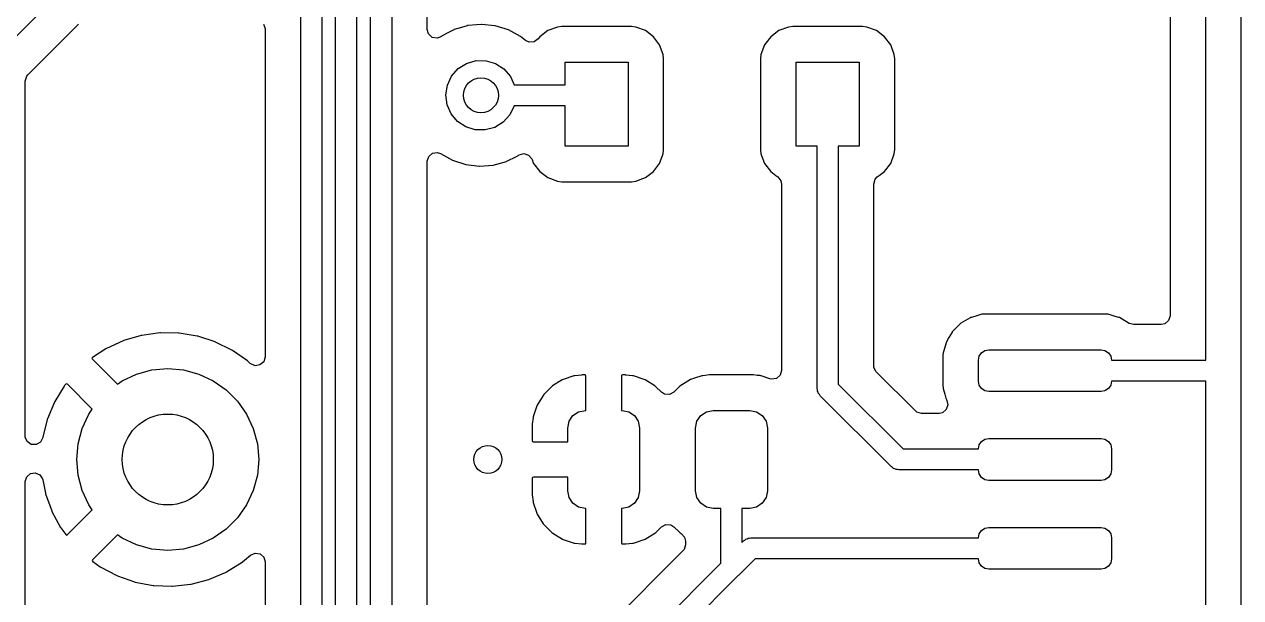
# Model space of a CAD drawing. Extents: x 51 to 243, y -135 to -54.
# Drawn here: x 205.98 to 223.35, y -95.96 to -87.76 of the extents above; entities that cross this region are included whole.
import ezdxf

# ---------------------------------------------------------------- set-up
doc = ezdxf.new("R2010")
doc.units = 0
doc.layers.add('BLACK', color=7, linetype='CONTINUOUS')

msp = doc.modelspace()

# ---------------------------------------------------------------- linework, layer by layer
at = {"layer": 'BLACK', "linetype": 'CONTINUOUS'}
for p, q in [((209.925, -105.041), (209.925, -83.549)), ((210.225, -83.6112), (210.225, -104.979)), ((210.424, -104.148), (210.424, -83.8115)), ((210.724, -83.8736), (210.724, -104.086)), ((210.924, -103.124), (210.924, -84.074)), ((211.224, -84.1361), (211.224, -102.974)), ((222.851, -92.56), (222.851, -84.192)), ((223.351, -84.1647), (223.351, -99.605)), ((211.732, -87.8322), (211.732, -84.3989)), ((222.343, -84.6565), (222.343, -91.9255)), ((206.599, -87.1903), (205.482, -88.3076)), ((206.027, -88.4813), (206.751, -87.7574)), ((209.391, -87.7542), (209.416, -87.8207)), ((209.416, -87.8207), (209.416, -87.8295)), ((209.416, -87.8295), (209.416, -92.5141)), ((211.75, -87.8964), (211.732, -87.8322)), ((211.802, -87.9448), (211.75, -87.8964)), ((212.026, -87.882), (211.944, -87.925)), ((212.114, -87.8363), (212.026, -87.882)), ((212.119, -87.8334), (212.114, -87.8363)), ((212.114, -87.8363), (212.114, -87.8363)), ((212.223, -87.803), (212.119, -87.8334)), ((212.303, -87.7793), (212.223, -87.803)), ((212.309, -87.7776), (212.303, -87.7793)), ((212.303, -87.7793), (212.303, -87.7793)), ((212.315, -87.777), (212.309, -87.7776)), ((212.435, -87.7661), (212.315, -87.777)), ((212.315, -87.777), (212.315, -87.777)), ((212.506, -87.7596), (212.435, -87.7661)), ((212.512, -87.7603), (212.506, -87.7596)), ((212.697, -87.7797), (212.512, -87.7603)), ((212.512, -87.7603), (212.512, -87.7603)), ((212.703, -87.7803), (212.697, -87.7797)), ((212.697, -87.7797), (212.697, -87.7797)), ((212.892, -87.8388), (212.703, -87.7803)), ((213.066, -87.9329), (212.892, -87.8388)), ((213.454, -87.8494), (213.338, -87.9367)), ((213.591, -87.7983), (213.454, -87.8494)), ((213.653, -87.7915), (213.591, -87.7983)), ((214.649, -87.7915), (213.653, -87.7915)), ((214.711, -87.7983), (214.649, -87.7915)), ((214.848, -87.8494), (214.711, -87.7983)), ((214.964, -87.9367), (214.848, -87.8494)), ((216.754, -87.8494), (216.638, -87.9367)), ((216.891, -87.7983), (216.754, -87.8494)), ((216.953, -87.7915), (216.891, -87.7983)), ((217.949, -87.7915), (216.953, -87.7915)), ((218.011, -87.7983), (217.949, -87.7915)), ((218.148, -87.8494), (218.011, -87.7983)), ((218.264, -87.9367), (218.148, -87.8494)), ((211.872, -87.9575), (211.802, -87.9448)), ((211.934, -87.9319), (211.872, -87.9575)), ((211.936, -87.9309), (211.934, -87.9323)), ((211.934, -87.9323), (211.934, -87.9319)), ((211.937, -87.9304), (211.936, -87.9309)), ((211.944, -87.925), (211.937, -87.9304)), ((213.134, -87.989), (213.066, -87.9329)), ((213.187, -88.015), (213.134, -87.989)), ((213.258, -88.01), (213.187, -88.015)), ((213.315, -87.9675), (213.258, -88.01)), ((213.338, -87.9367), (213.315, -87.9675)), ((215.052, -88.0533), (214.964, -87.9367)), ((215.103, -88.1897), (215.052, -88.0533)), ((216.55, -88.0533), (216.499, -88.1897)), ((216.638, -87.9367), (216.55, -88.0533)), ((218.352, -88.0533), (218.264, -87.9367)), ((218.403, -88.1897), (218.352, -88.0533)), ((215.109, -88.2519), (215.103, -88.1897)), ((215.109, -89.5481), (215.109, -88.2519)), ((216.499, -88.1897), (216.492, -88.2519)), ((216.492, -88.2519), (216.492, -89.5481)), ((218.409, -88.2519), (218.403, -88.1897)), ((218.409, -89.5481), (218.409, -88.2519)), ((212.081, -88.4985), (212.175, -88.3922)), ((212.175, -88.3922), (212.295, -88.3166)), ((212.295, -88.3166), (212.431, -88.2776)), ((212.431, -88.2776), (212.573, -88.2785)), ((212.573, -88.2785), (212.709, -88.3191)), ((212.709, -88.3191), (212.828, -88.3962)), ((212.828, -88.3962), (212.92, -88.5036)), ((213.701, -88.623), (213.701, -88.3)), ((213.701, -88.3), (214.601, -88.3)), ((214.601, -88.3), (214.601, -89.5)), ((217.001, -89.5), (217.001, -88.3)), ((217.001, -88.3), (217.901, -88.3)), ((217.901, -88.3), (217.901, -89.5)), ((205.99, -88.5704), (206.011, -88.5022)), ((205.99, -93.6447), (205.99, -88.5704)), ((206.011, -88.5022), (206.027, -88.4813)), ((212.021, -88.6268), (212.081, -88.4985)), ((212.92, -88.5036), (212.975, -88.623)), ((211.999, -88.7669), (212.021, -88.6268)), ((212.017, -88.9075), (211.999, -88.7669)), ((212.975, -88.623), (213.701, -88.623)), ((212.075, -89.0372), (212.017, -88.9075)), ((212.975, -88.925), (212.914, -89.0526)), ((212.976, -88.923), (212.975, -88.925)), ((213.701, -88.923), (212.976, -88.923)), ((213.701, -89.5), (213.701, -88.923)), ((212.166, -89.1457), (212.075, -89.0372)), ((212.914, -89.0526), (212.818, -89.1577)), ((212.284, -89.2243), (212.166, -89.1457)), ((212.419, -89.2666), (212.284, -89.2243)), ((212.561, -89.2692), (212.419, -89.2666)), ((212.698, -89.2319), (212.561, -89.2692)), ((212.818, -89.1577), (212.698, -89.2319)), ((211.732, -89.7147), (211.753, -89.6465)), ((211.753, -89.6465), (211.806, -89.6)), ((211.806, -89.6), (211.876, -89.5899)), ((211.876, -89.5899), (211.92, -89.6069)), ((211.92, -89.6069), (211.921, -89.6051)), ((211.921, -89.6051), (212.093, -89.7016)), ((212.871, -89.715), (213.007, -89.6465)), ((213.007, -89.6465), (213.042, -89.6286)), ((213.042, -89.6286), (213.044, -89.6268)), ((213.044, -89.6268), (213.112, -89.6074)), ((213.112, -89.6074), (213.18, -89.6278)), ((213.18, -89.6278), (213.226, -89.6818)), ((214.601, -89.5), (213.701, -89.5)), ((215.052, -89.7467), (215.103, -89.6103)), ((215.103, -89.6103), (215.109, -89.5481)), ((216.492, -89.5481), (216.499, -89.6103)), ((216.499, -89.6103), (216.55, -89.7467)), ((217.301, -89.5), (217.001, -89.5)), ((217.301, -92.963), (217.301, -89.5)), ((217.901, -89.5), (217.601, -89.5)), ((217.601, -89.5), (217.601, -92.9009)), ((218.352, -89.7467), (218.403, -89.6103)), ((218.403, -89.6103), (218.409, -89.5481)), ((211.732, -102.545), (211.732, -89.7147)), ((212.093, -89.7016), (212.281, -89.7627)), ((212.281, -89.7627), (212.478, -89.7862)), ((212.478, -89.7862), (212.484, -89.7857)), ((212.484, -89.7857), (212.669, -89.7715)), ((212.484, -89.7857), (212.484, -89.7857)), ((212.669, -89.7715), (212.675, -89.771)), ((212.669, -89.7715), (212.669, -89.7715)), ((212.675, -89.771), (212.865, -89.7178)), ((212.865, -89.7178), (212.871, -89.715)), ((212.871, -89.715), (212.871, -89.715)), ((213.226, -89.6818), (213.229, -89.6892)), ((213.229, -89.6892), (213.247, -89.7371)), ((213.247, -89.7371), (213.25, -89.7467)), ((213.25, -89.7467), (213.338, -89.8633)), ((214.964, -89.8633), (215.052, -89.7467)), ((216.55, -89.7467), (216.638, -89.8633)), ((218.264, -89.8633), (218.352, -89.7467)), ((213.338, -89.8633), (213.454, -89.9506)), ((213.454, -89.9506), (213.591, -90.0017)), ((214.711, -90.0017), (214.848, -89.9506)), ((214.848, -89.9506), (214.964, -89.8633)), ((216.638, -89.8633), (216.713, -89.9193)), ((216.713, -89.9193), (216.742, -89.9414)), ((216.742, -89.9414), (216.785, -89.9983)), ((218.109, -90.0423), (218.13, -89.9742)), ((218.13, -89.9742), (218.16, -89.9414)), ((218.16, -89.9414), (218.189, -89.9193)), ((218.189, -89.9193), (218.264, -89.8633)), ((213.591, -90.0017), (213.653, -90.0085)), ((213.653, -90.0085), (214.649, -90.0085)), ((214.649, -90.0085), (214.711, -90.0017)), ((216.785, -89.9983), (216.792, -90.0423)), ((216.792, -90.0423), (216.792, -92.7061)), ((218.109, -92.638), (218.109, -90.0423)), ((219.652, -91.9044), (219.552, -91.9335)), ((219.659, -91.9039), (219.652, -91.9044)), ((219.687, -91.9017), (219.659, -91.9039)), ((219.659, -91.9039), (219.659, -91.9039)), ((219.689, -91.9015), (219.687, -91.9017)), ((219.687, -91.9017), (219.687, -91.9017)), ((221.423, -91.9015), (219.689, -91.9015)), ((221.425, -91.9017), (221.423, -91.9015)), ((221.453, -91.9039), (221.425, -91.9017)), ((221.425, -91.9017), (221.425, -91.9017)), ((221.46, -91.9044), (221.453, -91.9039)), ((221.453, -91.9039), (221.453, -91.9039)), ((221.56, -91.9335), (221.46, -91.9044)), ((219.349, -92.0355), (219.232, -92.1532)), ((219.356, -92.0315), (219.349, -92.0355)), ((219.486, -91.9549), (219.356, -92.0315)), ((219.356, -92.0315), (219.356, -92.0315)), ((219.492, -91.9509), (219.486, -91.9549)), ((219.486, -91.9549), (219.486, -91.9549)), ((219.5, -91.9486), (219.492, -91.9509)), ((219.552, -91.9335), (219.5, -91.9486)), ((219.5, -91.9486), (219.5, -91.9486)), ((221.612, -91.9486), (221.56, -91.9335)), ((221.62, -91.9509), (221.612, -91.9486)), ((221.612, -91.9486), (221.612, -91.9486)), ((221.656, -91.9721), (221.62, -91.9509)), ((221.76, -92.034), (221.656, -91.9721)), ((221.824, -92.0515), (221.76, -92.034)), ((222.216, -92.0515), (221.824, -92.0515)), ((222.269, -92.0401), (222.216, -92.0515)), ((222.322, -91.9936), (222.269, -92.0401)), ((222.343, -91.9255), (222.322, -91.9936)), ((207.645, -92.2079), (207.396, -92.2804)), ((207.654, -92.2059), (207.645, -92.2079)), ((207.911, -92.1709), (207.654, -92.2059)), ((207.92, -92.1704), (207.911, -92.1709)), ((208.179, -92.1738), (207.92, -92.1704)), ((208.189, -92.1746), (208.179, -92.1738)), ((208.445, -92.2163), (208.189, -92.1746)), ((208.454, -92.2184), (208.445, -92.2163)), ((208.701, -92.2975), (208.454, -92.2184)), ((219.183, -92.2358), (219.147, -92.2964)), ((219.228, -92.16), (219.183, -92.2358)), ((219.232, -92.1532), (219.228, -92.16)), ((219.228, -92.16), (219.228, -92.16)), ((207.143, -92.3968), (206.952, -92.5219)), ((207.151, -92.3923), (207.143, -92.3968)), ((207.387, -92.2837), (207.151, -92.3923)), ((207.396, -92.2804), (207.387, -92.2837)), ((208.709, -92.301), (208.701, -92.2975)), ((208.942, -92.4157), (208.709, -92.301)), ((208.95, -92.4205), (208.942, -92.4157)), ((209.163, -92.5683), (208.95, -92.4205)), ((219.147, -92.2964), (219.1, -92.4562)), ((219.65, -92.4539), (219.699, -92.4214)), ((219.699, -92.4214), (219.756, -92.41)), ((219.756, -92.41), (221.356, -92.41)), ((221.356, -92.41), (221.413, -92.4214)), ((221.413, -92.4214), (221.462, -92.4539)), ((206.952, -92.5219), (206.943, -92.5327)), ((206.943, -92.5327), (206.948, -92.5425)), ((206.948, -92.5425), (207.307, -92.9022)), ((209.17, -92.5742), (209.163, -92.5683)), ((209.204, -92.6059), (209.17, -92.5742)), ((209.396, -92.5823), (209.343, -92.6288)), ((209.416, -92.5141), (209.396, -92.5823)), ((219.099, -92.4786), (219.097, -92.4935)), ((219.097, -92.4935), (219.097, -92.9265)), ((219.1, -92.4626), (219.099, -92.4786)), ((219.1, -92.4562), (219.1, -92.4626)), ((219.1, -92.4626), (219.1, -92.4626)), ((219.606, -92.56), (219.617, -92.5026)), ((219.606, -92.86), (219.606, -92.56)), ((219.617, -92.5026), (219.65, -92.4539)), ((221.462, -92.4539), (221.495, -92.5026)), ((221.495, -92.5026), (221.506, -92.56)), ((221.506, -92.56), (222.851, -92.56)), ((207.376, -92.8542), (207.581, -92.7584)), ((207.581, -92.7584), (207.8, -92.6997)), ((207.8, -92.6997), (208.026, -92.68)), ((208.026, -92.68), (208.252, -92.6997)), ((208.252, -92.6997), (208.471, -92.7584)), ((208.471, -92.7584), (208.676, -92.8542)), ((209.273, -92.6389), (209.204, -92.6059)), ((209.343, -92.6288), (209.273, -92.6389)), ((213.937, -92.7723), (213.842, -92.7823)), ((213.944, -92.772), (213.937, -92.7723)), ((213.986, -92.772), (213.944, -92.772)), ((213.994, -92.7737), (213.986, -92.772)), ((213.995, -92.7749), (213.994, -92.7737)), ((213.999, -92.7901), (213.995, -92.7749)), ((214.51, -92.7765), (214.509, -92.7779)), ((214.526, -92.772), (214.51, -92.7765)), ((214.563, -92.772), (214.526, -92.772)), ((214.57, -92.7723), (214.563, -92.772)), ((214.664, -92.782), (214.57, -92.7723)), ((215.762, -92.7718), (215.667, -92.7818)), ((215.766, -92.7715), (215.762, -92.7718)), ((215.762, -92.7718), (215.762, -92.7718)), ((216.391, -92.7715), (215.766, -92.7715)), ((216.446, -92.7771), (216.391, -92.7715)), ((216.489, -92.7815), (216.446, -92.7771)), ((216.772, -92.7742), (216.719, -92.8207)), ((216.792, -92.7061), (216.772, -92.7742)), ((218.112, -92.6648), (218.109, -92.638)), ((218.146, -92.7271), (218.112, -92.6648)), ((218.704, -93.2846), (218.146, -92.7271)), ((206.548, -92.9311), (206.413, -93.1529)), ((206.553, -92.9236), (206.548, -92.9311)), ((206.568, -92.9049), (206.553, -92.9236)), ((206.579, -92.8978), (206.568, -92.9049)), ((206.592, -92.905), (206.579, -92.8978)), ((206.948, -93.2614), (206.592, -92.905)), ((207.307, -92.9022), (207.376, -92.8542)), ((208.676, -92.8542), (208.862, -92.9841)), ((213.512, -92.9371), (213.397, -93.0518)), ((213.523, -92.9281), (213.512, -92.9371)), ((213.661, -92.8428), (213.523, -92.9281)), ((213.674, -92.8366), (213.661, -92.8428)), ((213.828, -92.7851), (213.674, -92.8366)), ((213.842, -92.7823), (213.828, -92.7851)), ((213.999, -93.28), (213.999, -92.7901)), ((214.509, -92.7779), (214.507, -92.7855)), ((214.507, -92.7855), (214.507, -93.28)), ((214.677, -92.7849), (214.664, -92.782)), ((214.832, -92.836), (214.677, -92.7849)), ((214.845, -92.8422), (214.832, -92.836)), ((214.983, -92.9272), (214.845, -92.8422)), ((214.994, -92.9363), (214.983, -92.9272)), ((215.077, -93.0186), (214.994, -92.9363)), ((215.336, -92.9367), (215.255, -93.0185)), ((215.342, -92.9315), (215.336, -92.9367)), ((215.492, -92.8384), (215.342, -92.9315)), ((215.551, -92.8189), (215.492, -92.8384)), ((215.653, -92.7847), (215.551, -92.8189)), ((215.66, -92.7825), (215.653, -92.7847)), ((215.653, -92.7847), (215.653, -92.7847)), ((215.667, -92.7818), (215.66, -92.7825)), ((215.667, -92.7818), (215.667, -92.7818)), ((216.496, -92.7822), (216.489, -92.7815)), ((216.489, -92.7815), (216.489, -92.7815)), ((216.502, -92.7844), (216.496, -92.7822)), ((216.627, -92.8256), (216.502, -92.7844)), ((216.502, -92.7844), (216.502, -92.7844)), ((216.649, -92.8308), (216.627, -92.8256)), ((216.719, -92.8207), (216.649, -92.8308)), ((217.601, -92.9009), (218.53, -93.83)), ((219.097, -92.9265), (219.098, -92.929)), ((219.098, -92.929), (219.098, -92.929)), ((219.098, -92.929), (219.1, -92.9524)), ((219.617, -92.9174), (219.606, -92.86)), ((219.65, -92.9661), (219.617, -92.9174)), ((221.495, -92.9174), (221.462, -92.9661)), ((221.506, -92.86), (221.495, -92.9174)), ((222.851, -92.86), (221.506, -92.86)), ((222.851, -97.64), (222.851, -92.86)), ((208.862, -92.9841), (209.022, -93.1444)), ((213.388, -93.0632), (213.303, -93.2012)), ((213.397, -93.0518), (213.388, -93.0632)), ((215.122, -93.0475), (215.077, -93.0186)), ((215.193, -93.0525), (215.122, -93.0475)), ((215.255, -93.0185), (215.193, -93.0525)), ((217.306, -92.9821), (217.301, -92.963)), ((217.306, -93.0018), (217.306, -92.9821)), ((217.316, -93.0189), (217.306, -93.0018)), ((217.321, -93.038), (217.316, -93.0189)), ((217.335, -93.052), (217.321, -93.038)), ((217.345, -93.0691), (217.335, -93.052)), ((218.362, -94.0861), (217.345, -93.0691)), ((219.1, -92.9524), (219.1, -92.9638)), ((219.1, -92.9638), (219.125, -93.0471)), ((219.125, -93.0471), (219.141, -93.104)), ((219.141, -93.104), (219.147, -93.1236)), ((219.147, -93.1236), (219.151, -93.1314)), ((219.699, -92.9986), (219.65, -92.9661)), ((219.756, -93.01), (219.699, -92.9986)), ((221.356, -93.01), (219.756, -93.01)), ((221.413, -92.9986), (221.356, -93.01)), ((221.462, -92.9661), (221.413, -92.9986)), ((206.409, -93.1612), (206.308, -93.4004)), ((206.413, -93.1529), (206.409, -93.1612)), ((206.9, -93.33), (206.948, -93.2614)), ((209.022, -93.1444), (209.152, -93.33)), ((213.297, -93.2144), (213.246, -93.3687)), ((213.303, -93.2012), (213.297, -93.2144)), ((213.895, -93.299), (213.991, -93.28)), ((213.991, -93.28), (213.999, -93.28)), ((214.507, -93.28), (214.516, -93.28)), ((214.516, -93.28), (214.612, -93.299)), ((215.72, -93.299), (215.816, -93.28)), ((215.816, -93.28), (216.341, -93.28)), ((216.341, -93.28), (216.437, -93.299)), ((218.725, -93.3015), (218.704, -93.2846)), ((219.146, -93.2675), (219.091, -93.312)), ((219.169, -93.2002), (219.146, -93.2675)), ((219.151, -93.1314), (219.152, -93.1322)), ((219.152, -93.1322), (219.154, -93.1377)), ((219.154, -93.1377), (219.153, -93.1381)), ((219.153, -93.1381), (219.169, -93.2002)), ((206.305, -93.4092), (206.242, -93.6606)), ((206.308, -93.4004), (206.305, -93.4092)), ((206.804, -93.5354), (206.9, -93.33)), ((209.152, -93.33), (209.248, -93.5354)), ((213.243, -93.3821), (213.233, -93.4764)), ((213.246, -93.3687), (213.243, -93.3821)), ((213.741, -93.53), (213.76, -93.4343)), ((213.76, -93.4343), (213.814, -93.3532)), ((213.814, -93.3532), (213.895, -93.299)), ((214.612, -93.299), (214.693, -93.3532)), ((214.693, -93.3532), (214.747, -93.4343)), ((214.747, -93.4343), (214.766, -93.53)), ((215.566, -93.53), (215.585, -93.4343)), ((215.585, -93.4343), (215.639, -93.3532)), ((215.639, -93.3532), (215.72, -93.299)), ((216.437, -93.299), (216.518, -93.3532)), ((216.518, -93.3532), (216.572, -93.4343)), ((216.572, -93.4343), (216.591, -93.53)), ((218.793, -93.3215), (218.725, -93.3015)), ((219.043, -93.3215), (218.793, -93.3215)), ((219.091, -93.312), (219.043, -93.3215)), ((205.991, -93.6586), (205.99, -93.6447)), ((206.746, -93.7543), (206.804, -93.5354)), ((209.248, -93.5354), (209.306, -93.7543)), ((213.233, -93.4764), (213.233, -93.4829)), ((213.233, -93.4829), (213.233, -93.7079)), ((213.741, -93.726), (213.741, -93.53)), ((214.766, -93.53), (214.766, -94.43)), ((215.566, -94.43), (215.566, -93.53)), ((216.591, -93.53), (216.591, -94.43)), ((206.019, -93.7241), (205.991, -93.6586)), ((206.077, -93.7644), (206.019, -93.7241)), ((206.148, -93.7666), (206.077, -93.7644)), ((206.209, -93.7301), (206.148, -93.7666)), ((206.241, -93.6665), (206.209, -93.7301)), ((206.242, -93.6606), (206.241, -93.6665)), ((206.726, -93.98), (206.746, -93.7543)), ((209.306, -93.7543), (209.326, -93.98)), ((213.233, -93.7079), (213.237, -93.7231)), ((213.237, -93.7231), (213.239, -93.7243)), ((213.239, -93.7243), (213.247, -93.726)), ((213.247, -93.726), (213.741, -93.726)), ((219.606, -93.83), (219.617, -93.7726)), ((219.617, -93.7726), (219.65, -93.7239)), ((219.65, -93.7239), (219.699, -93.6914)), ((219.699, -93.6914), (219.756, -93.68)), ((219.756, -93.68), (221.356, -93.68)), ((221.356, -93.68), (221.413, -93.6914)), ((221.413, -93.6914), (221.462, -93.7239)), ((221.462, -93.7239), (221.495, -93.7726)), ((221.495, -93.7726), (221.506, -93.83)), ((206.746, -94.2057), (206.726, -93.98)), ((209.326, -93.98), (209.306, -94.2057)), ((218.53, -93.83), (219.606, -93.83)), ((221.506, -93.83), (221.506, -94.13)), ((218.379, -94.0959), (218.362, -94.0861)), ((218.393, -94.1099), (218.379, -94.0959)), ((218.412, -94.115), (218.393, -94.1099)), ((218.429, -94.1249), (218.412, -94.115)), ((218.449, -94.1249), (218.429, -94.1249)), ((218.468, -94.13), (218.449, -94.1249)), ((219.606, -94.13), (218.468, -94.13)), ((219.617, -94.1874), (219.606, -94.13)), ((221.506, -94.13), (221.495, -94.1874)), ((205.99, -94.2941), (206.011, -94.226)), ((205.99, -99.4556), (205.99, -94.2941)), ((206.011, -94.226), (206.064, -94.1795)), ((206.064, -94.1795), (206.134, -94.1694)), ((206.134, -94.1694), (206.199, -94.1989)), ((206.199, -94.1989), (206.237, -94.2586)), ((206.237, -94.2586), (206.24, -94.2695)), ((206.24, -94.2695), (206.278, -94.4599)), ((206.804, -94.4246), (206.746, -94.2057)), ((209.306, -94.2057), (209.248, -94.4246)), ((213.235, -94.2399), (213.233, -94.2475)), ((213.233, -94.2475), (213.233, -94.4771)), ((213.236, -94.2385), (213.235, -94.2399)), ((213.251, -94.234), (213.236, -94.2385)), ((213.741, -94.234), (213.251, -94.234)), ((213.741, -94.43), (213.741, -94.234)), ((219.65, -94.2361), (219.617, -94.1874)), ((219.699, -94.2686), (219.65, -94.2361)), ((219.756, -94.28), (219.699, -94.2686)), ((221.356, -94.28), (219.756, -94.28)), ((221.413, -94.2686), (221.356, -94.28)), ((221.462, -94.2361), (221.413, -94.2686)), ((221.495, -94.1874), (221.462, -94.2361)), ((206.278, -94.4599), (206.28, -94.4689)), ((206.28, -94.4689), (206.368, -94.713)), ((206.9, -94.63), (206.804, -94.4246)), ((209.248, -94.4246), (209.152, -94.63)), ((213.233, -94.4771), (213.233, -94.4836)), ((213.233, -94.4836), (213.243, -94.5792)), ((213.76, -94.5257), (213.741, -94.43)), ((214.766, -94.43), (214.747, -94.5257)), ((215.585, -94.5257), (215.566, -94.43)), ((216.591, -94.43), (216.572, -94.5257)), ((206.948, -94.6986), (206.9, -94.63)), ((209.152, -94.63), (209.022, -94.8156)), ((213.243, -94.5792), (213.246, -94.5926)), ((213.246, -94.5926), (213.298, -94.7468)), ((213.814, -94.6068), (213.76, -94.5257)), ((213.895, -94.661), (213.814, -94.6068)), ((213.991, -94.68), (213.895, -94.661)), ((213.999, -94.68), (213.991, -94.68)), ((213.999, -95.1745), (213.999, -94.68)), ((214.516, -94.68), (214.507, -94.68)), ((214.507, -94.68), (214.507, -95.1699)), ((214.612, -94.661), (214.516, -94.68)), ((214.693, -94.6068), (214.612, -94.661)), ((214.747, -94.5257), (214.693, -94.6068)), ((215.639, -94.6068), (215.585, -94.5257)), ((215.72, -94.661), (215.639, -94.6068)), ((215.816, -94.68), (215.72, -94.661)), ((215.928, -94.68), (215.816, -94.68)), ((215.928, -95.4611), (215.928, -94.68)), ((216.341, -94.68), (216.228, -94.68)), ((216.228, -94.68), (216.228, -95.1654)), ((216.437, -94.661), (216.341, -94.68)), ((216.518, -94.6068), (216.437, -94.661)), ((216.572, -94.5257), (216.518, -94.6068)), ((206.368, -94.713), (206.372, -94.7216)), ((206.372, -94.7216), (206.495, -94.95)), ((206.593, -95.0534), (206.948, -94.6986)), ((209.022, -94.8156), (208.862, -94.9759)), ((213.298, -94.7468), (213.304, -94.76)), ((213.304, -94.76), (213.389, -94.8978)), ((206.495, -94.95), (206.5, -94.9579)), ((206.5, -94.9579), (206.57, -95.0517)), ((208.862, -94.9759), (208.676, -95.1058)), ((213.389, -94.8978), (213.398, -94.9092)), ((213.398, -94.9092), (213.513, -95.0237)), ((213.513, -95.0237), (213.524, -95.0328)), ((213.524, -95.0328), (213.662, -95.1178)), ((214.846, -95.1172), (214.984, -95.0319)), ((214.984, -95.0319), (214.995, -95.0229)), ((214.995, -95.0229), (215.076, -94.9415)), ((215.076, -94.9415), (215.139, -94.9075)), ((215.139, -94.9075), (215.21, -94.9125)), ((215.21, -94.9125), (215.255, -94.9414)), ((215.255, -94.9414), (215.338, -95.0241)), ((215.338, -95.0241), (215.338, -95.0241)), ((215.338, -95.0241), (215.343, -95.0293)), ((215.343, -95.0293), (215.36, -95.04)), ((219.617, -95.0426), (219.65, -94.9939)), ((219.65, -94.9939), (219.699, -94.9614)), ((219.699, -94.9614), (219.756, -94.95)), ((219.756, -94.95), (221.356, -94.95)), ((221.356, -94.95), (221.413, -94.9614)), ((221.413, -94.9614), (221.462, -94.9939)), ((221.462, -94.9939), (221.495, -95.0426)), ((206.57, -95.0517), (206.581, -95.0602)), ((206.581, -95.0602), (206.593, -95.0534)), ((207.307, -95.0578), (206.952, -95.4127)), ((207.376, -95.1058), (207.307, -95.0578)), ((207.581, -95.2016), (207.376, -95.1058)), ((207.8, -95.2602), (207.581, -95.2016)), ((208.471, -95.2016), (208.252, -95.2602)), ((208.676, -95.1058), (208.471, -95.2016)), ((213.662, -95.1178), (213.675, -95.124)), ((213.675, -95.124), (213.83, -95.1751)), ((213.83, -95.1751), (213.843, -95.178)), ((213.843, -95.178), (213.937, -95.1877)), ((213.937, -95.1877), (213.944, -95.188)), ((213.944, -95.188), (213.981, -95.188)), ((213.981, -95.188), (213.997, -95.1835)), ((213.997, -95.1835), (213.998, -95.1821)), ((213.998, -95.1821), (213.999, -95.1745)), ((214.507, -95.1699), (214.512, -95.1851)), ((214.512, -95.1851), (214.513, -95.1863)), ((214.513, -95.1863), (214.521, -95.188)), ((214.521, -95.188), (214.563, -95.188)), ((214.563, -95.188), (214.57, -95.1877)), ((214.57, -95.1877), (214.665, -95.1777)), ((214.665, -95.1777), (214.679, -95.1749)), ((214.679, -95.1749), (214.833, -95.1234)), ((214.833, -95.1234), (214.846, -95.1172)), ((215.36, -95.04), (215.408, -95.0928)), ((215.42, -95.1983), (215.4, -95.2664)), ((215.408, -95.0928), (215.42, -95.1473)), ((215.42, -95.1473), (215.42, -95.1983)), ((216.228, -95.1654), (216.25, -95.1439)), ((216.25, -95.1439), (216.267, -95.1341)), ((216.267, -95.1341), (216.281, -95.1201)), ((216.281, -95.1201), (216.3, -95.115)), ((216.3, -95.115), (216.317, -95.1051)), ((216.317, -95.1051), (216.337, -95.1051)), ((216.337, -95.1051), (216.356, -95.1)), ((216.356, -95.1), (219.606, -95.1)), ((219.606, -95.1), (219.617, -95.0426)), ((221.495, -95.0426), (221.506, -95.1)), ((221.506, -95.1), (221.506, -95.4)), ((208.026, -95.28), (207.8, -95.2602)), ((208.252, -95.2602), (208.026, -95.28)), ((209.095, -95.4438), (209.209, -95.3474)), ((209.209, -95.3474), (209.274, -95.3187)), ((209.274, -95.3187), (209.344, -95.3296)), ((209.344, -95.3296), (209.397, -95.3767)), ((209.397, -95.3767), (209.416, -95.4436)), ((215.383, -95.2874), (214.126, -96.5446)), ((215.4, -95.2664), (215.383, -95.2874)), ((206.952, -95.4127), (206.946, -95.4249)), ((206.946, -95.4249), (206.955, -95.4364)), ((206.955, -95.4364), (207.061, -95.5148)), ((207.061, -95.5148), (207.069, -95.5197)), ((207.069, -95.5197), (207.299, -95.6405)), ((208.867, -95.5857), (209.088, -95.4493)), ((209.088, -95.4493), (209.095, -95.4438)), ((209.416, -95.4436), (209.416, -103.614)), ((214.3, -97.09), (215.928, -95.4611)), ((216.418, -95.4), (216.185, -95.6336)), ((219.606, -95.4), (216.418, -95.4)), ((219.617, -95.4574), (219.606, -95.4)), ((219.65, -95.5061), (219.617, -95.4574)), ((219.699, -95.5386), (219.65, -95.5061)), ((219.756, -95.55), (219.699, -95.5386)), ((221.356, -95.55), (219.756, -95.55)), ((221.413, -95.5386), (221.356, -95.55)), ((221.462, -95.5061), (221.413, -95.5386)), ((221.495, -95.4574), (221.462, -95.5061)), ((221.506, -95.4), (221.495, -95.4574)), ((207.299, -95.6405), (207.307, -95.6442)), ((207.307, -95.6442), (207.552, -95.7297)), ((207.552, -95.7297), (207.561, -95.7322)), ((208.361, -95.7615), (208.612, -95.6955)), ((208.612, -95.6955), (208.621, -95.6924)), ((208.621, -95.6924), (208.859, -95.5901)), ((208.859, -95.5901), (208.867, -95.5857)), ((216.174, -95.6394), (214.668, -97.1463)), ((216.185, -95.6336), (216.174, -95.6394)), ((207.561, -95.7322), (207.816, -95.7805)), ((207.816, -95.7805), (207.825, -95.7816)), ((207.825, -95.7816), (208.085, -95.7918)), ((208.085, -95.7918), (208.094, -95.7915)), ((208.094, -95.7915), (208.352, -95.7632)), ((208.352, -95.7632), (208.361, -95.7615))]:
    msp.add_line(p, q, dxfattribs=at)
at = {"layer": 'BLACK'}
for centre, radius in [((212.499, -88.773), 0.25), ((208.026, -93.98), 0.65), ((212.598, -93.98), 0.2)]:
    msp.add_circle(centre, radius, dxfattribs=at)

doc.saveas('drawing.dxf')
